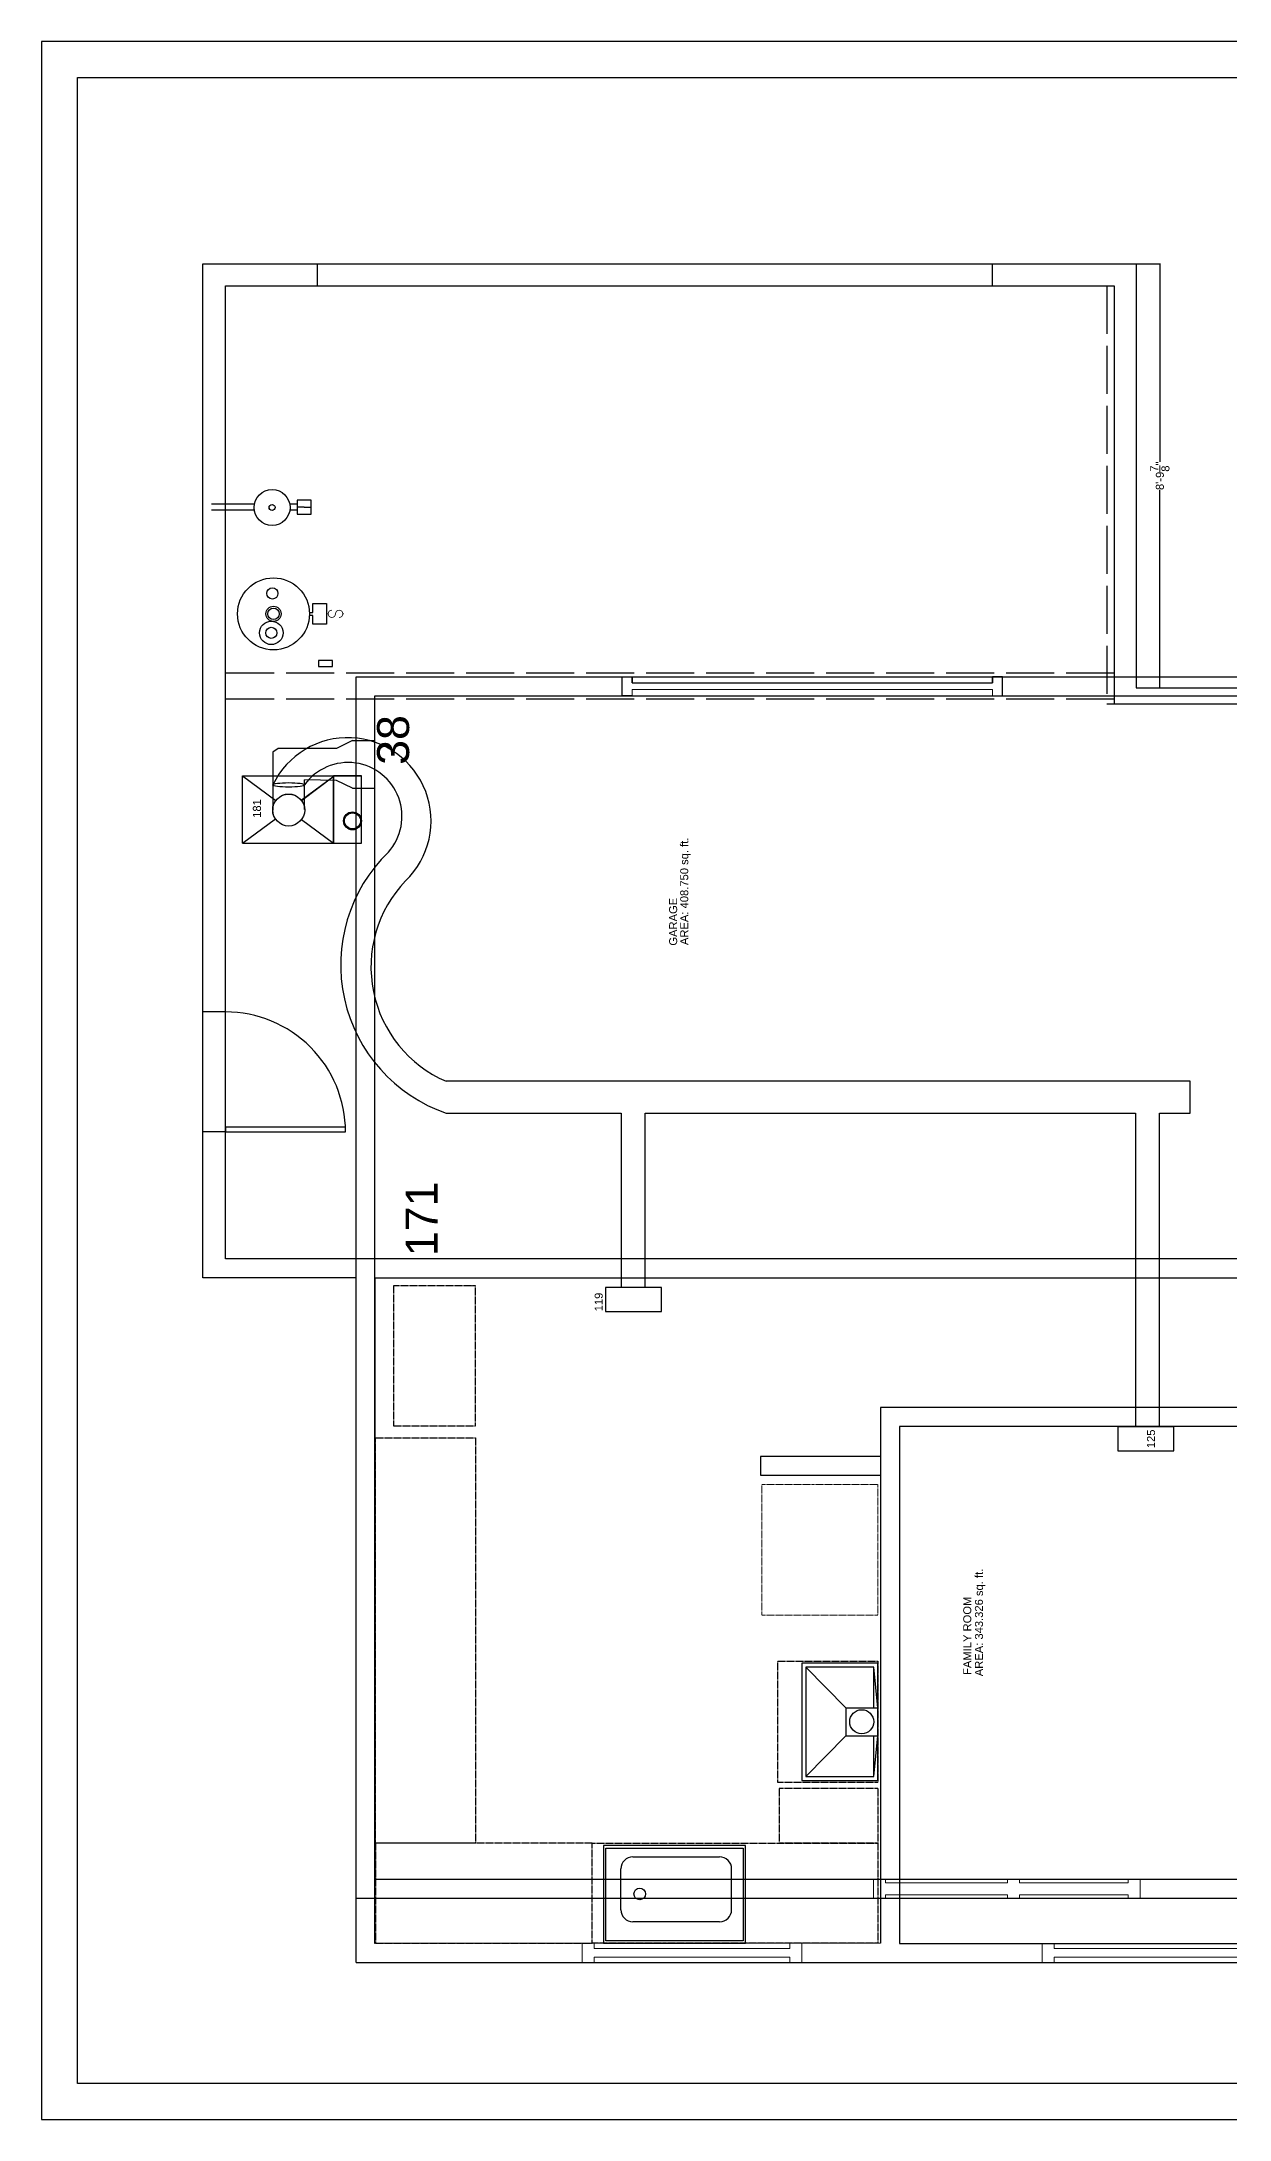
# Model space of a CAD drawing. Header units: inches. Extents: x 12 to 619, y -4 to 515.
# Drawn here: x 12 to 309, y -4 to 515 of the extents above; entities that cross this region are included whole.
import ezdxf

# ---------------------------------------------------------------- set-up
doc = ezdxf.new("R2010")
doc.units = ezdxf.units.IN
doc.header["$MEASUREMENT"] = 0
doc.linetypes.add('ACAD_ISO02W100', pattern=[15, 12, -3])
doc.linetypes.add('CENTER2', pattern=[1.125, 0.75, -0.125, 0.125, -0.125])
doc.layers.get('0').update_dxf_attribs({"color": 1, "lineweight": 9})
for name, color, linetype, lineweight in [('00-page-edge', 7, 'Continuous', 9), ('A101-Floorplan-1st-floor', 7, 'Continuous', 9), ('A101-Text', 7, 'Continuous', 9), ('A201-Floorplan-2nd-floor', 7, 'Continuous', 9), ('M101-HVAC', 7, 'Continuous', 9)]:
    doc.layers.add(name, color=color, linetype=linetype, lineweight=lineweight)
doc.layers.get('0').off()
doc.styles.get("Standard").update_dxf_attribs({"font": 'Arial.ttf', "height": 2})
doc.dimstyles.get("Standard").update_dxf_attribs({"dimtxt": 0.18, "dimasz": 0.1175, "dimexe": 0.18, "dimexo": 0.0625, "dimgap": 0.09, "dimtad": 0, "dimtoh": 1, "dimdec": 3, "dimzin": 0, "dimdsep": 46, "dimlunit": 4, "dimtxsty": 'Standard', "dimblk": 'ARCHTICK', "dimblk1": 'ARCHTICK', "dimblk2": 'ARCHTICK', "dimcen": 0.09, "dimadec": 1, "dimazin": 0, "dimtfac": 1, "dimtdec": 3, "dimtofl": 0, "dimtmove": 0, "dimatfit": 3, "dimfxl": 1, "dimtolj": 1, "dimtzin": 0, "dimarcsym": 0})

# ---------------------------------------------------------------- blocks, each defined once
blk = doc.blocks.new('refrigerator')
at = {"layer": 'A201-Floorplan-2nd-floor', "linetype": 'CENTER2'}
blk.add_lwpolyline([(0, 0), (-32.625, 0), (-32.625, 28.925), (0, 28.925)], close=True, dxfattribs=at)
blk = doc.blocks.new('stove')
at = {"layer": 'A201-Floorplan-2nd-floor', "linetype": 'CENTER2', "lineweight": 30}
blk.add_lwpolyline([(-30.27, 25), (0, 25), (0, 0), (-30.27, 0)], close=True, dxfattribs=at)
blk = doc.blocks.new('L2-dining-room-window')
at = {"layer": 'A201-Floorplan-2nd-floor', "lineweight": 30}
for p, q in [((0, -2.5), (0, 0)), ((0, 0), (4.75, 0)), ((4.75, 0), (4.75, -2.5)), ((3.2, -2.5), (4.75, -2.5)), ((3.2, -2.5), (3.2, -92.5)), ((4.75, -2.5), (3.2, -2.5)), ((0, -92.5), (0, -95)), ((3.2, -92.5), (4.75, -92.5)), ((4.75, -92.5), (3.2, -92.5)), ((4.75, -95), (4.75, -92.5)), ((0, -95), (4.75, -95))]:
    blk.add_line(p, q, dxfattribs=at)
at = {"layer": 'A201-Floorplan-2nd-floor'}
blk.add_lwpolyline([(0, -92.5), (1.55, -92.5), (1.55, -2.5), (0, -2.5)], dxfattribs=at)
blk = doc.blocks.new('L1-family-room-patio-doors')
at = {"layer": 'A101-Floorplan-1st-floor'}
for p, q in [((0, 66.63), (-4.75, 66.63)), ((-3.93, 63.63), (-4.75, 63.63)), ((-3.93, 33.13), (-3.93, 63.63)), ((-0.93, 33.13), (-0.93, 63.63)), ((0, 63.63), (-0.93, 63.63)), ((-0.07, 66.63), (-0.07, 63.63)), ((-4.75, 33.13), (-3.93, 33.13)), ((-0.93, 33.13), (0, 33.13)), ((-0.07, 33.13), (-0.07, 30.13)), ((-4.75, 30.13), (-3.93, 30.13)), ((-3.93, 3), (-3.93, 30.13)), ((-0.93, 3), (-0.93, 30.13)), ((-0.93, 30.13), (0, 30.13)), ((-4.75, 3), (-3.93, 3)), ((-4.75, 0), (0, 0)), ((-0.93, 3), (0, 3)), ((-0.07, 3), (-0.07, 0))]:
    blk.add_line(p, q, dxfattribs=at)
at = {"layer": 'A101-Floorplan-1st-floor', "lineweight": 30}
for p, q in [((-4.75, 66.63), (-4.75, 63.63)), ((-4.75, 33.13), (-4.75, 30.13)), ((-4.75, 3), (-4.75, 0))]:
    blk.add_line(p, q, dxfattribs=at)
blk = doc.blocks.new('garage-door-exit-to-trailer')
at = {"layer": 'A101-Floorplan-1st-floor', "lineweight": 30}
for p, q in [((0, 0), (0, -30)), ((1.25, 0), (0, 0)), ((1.25, 0), (1.25, -29.97))]:
    blk.add_line(p, q, dxfattribs=at)
blk.add_arc((0, 0), 30, 270, 0, dxfattribs=at)
blk = doc.blocks.new('L2-furnace-register-38-and-duct')
at = {"layer": 'A201-Floorplan-2nd-floor', "lineweight": 30}
for p, q in [((9, 25.55), (-5.42, 25.55)), ((9.97, 24.2), (9, 25.55)), ((9.97, 9.59), (9.97, 24.2)), ((-5.27, 17.56), (2.09, 17.56)), ((1.97, 9.59), (2.09, 17.56)), ((0, 5.61), (1.97, 9.59)), ((0, 5.61), (0, 0)), ((11.95, 5.61), (9.97, 9.59)), ((11.95, 5.61), (11.95, 0))]:
    blk.add_line(p, q, dxfattribs=at)
blk = doc.blocks.new('L2-north-kitchen-butcher-block')
at = {"layer": 'A201-Floorplan-2nd-floor', "linetype": 'CENTER2', "lineweight": 30}
blk.add_lwpolyline([(0, -25), (-101.32, -25), (-101.32, 0), (0, 0)], close=True, dxfattribs=at)
blk = doc.blocks.new('L2-kitchen-NW-butcher-block')
at = {"layer": 'A201-Floorplan-2nd-floor', "linetype": 'CENTER2', "lineweight": 30}
blk.add_lwpolyline([(25, -54.19), (25, 0), (0, 0), (0, -54.19)], close=True, dxfattribs=at)
blk = doc.blocks.new('L2-kitchen-butcher-block-sink')
at = {"layer": 'A201-Floorplan-2nd-floor', "linetype": 'CENTER2', "lineweight": 30}
blk.add_lwpolyline([(0, 71.3625), (25, 71.3625), (25, 0), (0, 0)], close=True, dxfattribs=at)
blk = doc.blocks.new('L2-butcher-block-west-stove')
at = {"layer": 'A201-Floorplan-2nd-floor', "linetype": 'CENTER2', "lineweight": 30}
for p, q in [((13.69, 24.62), (0, 24.62)), ((0, 0), (0, 24.62)), ((13.69, 0), (13.69, 24.62)), ((13.69, 0), (0, 0))]:
    blk.add_line(p, q, dxfattribs=at)
blk = doc.blocks.new('smart-hood')
at = {"lineweight": 30}
for p, q in [((11.15625, 8), (11.15625, 0)), ((18.15625, 8), (11.15625, 8)), ((18.15625, 8), (18.15625, 0))]:
    blk.add_line(p, q, dxfattribs=at)
blk.add_lwpolyline([(0, 0), (29.3125, 0), (29.3125, 19), (0, 19)], close=True, dxfattribs=at)
blk.add_lwpolyline([(18.15625, 1), (28.3125, 1), (28.3125, 18), (1, 18), (1, 1), (11.15625, 1)], dxfattribs=at)
blk.add_circle((14.65625, 4), 3, dxfattribs=at)
blk = doc.blocks.new('L2-stove-exhaust-hood')
at = {"layer": 'A201-Floorplan-2nd-floor', "lineweight": 30}
for p, q in [((0, 8), (-10.15625, 18)), ((17.15625, 18), (7, 8)), ((-10.15625, 1), (0, 0)), ((7, 0), (17.15625, 1))]:
    blk.add_line(p, q, dxfattribs=at)
blk.add_blockref('smart-hood', (-11.15625, 0), dxfattribs=at)
blk = doc.blocks.new('L2-cabinet-holding-kitchen-sink')
at = {"layer": 'A201-Floorplan-2nd-floor', "lineweight": -3}
for points in [[(0, 0), (0, 35.56), (-24.42, 35.56), (-24.4, 0)], [(-23.77, 0.62), (-23.8, 34.94), (-0.63, 34.94), (-0.63, 0.62)]]:
    blk.add_lwpolyline(points, close=True, dxfattribs=at)
blk = doc.blocks.new('L2-kitchen-sink-and-drain')
at = {"layer": 'A201-Floorplan-2nd-floor', "lineweight": -3}
for p, q in [((-6.9375, -19.96875), (-6.9375, 1.71875)), ((-3.9375, 4.71875), (6.28125, 4.71875)), ((9.28125, 1.71875), (9.28125, -19.96875)), ((-3.9375, -22.96875), (6.28125, -22.96875))]:
    blk.add_line(p, q, dxfattribs=at)
blk.add_circle((0, 0), 1.45459, dxfattribs=at)
for centre, start, end in [((-3.9375, 1.71875), 90, 180), ((6.28125, 1.71875), 0, 90), ((-3.9375, -19.96875), 180, 270), ((6.28125, -19.96875), 270, 0)]:
    blk.add_arc(centre, 3, start, end, dxfattribs=at)
blk = doc.blocks.new('L1-ceiling-register-119')
at = {"layer": 'A101-Floorplan-1st-floor', "lineweight": 30}
for p, q in [((-6, 0, -95.12), (-6, -14, -95.12)), ((0, 0, -95.12), (-6, 0, -95.12)), ((0, -14, -95.12), (0, 0, -95.12)), ((-6, -14, -95.12), (0, -14, -95.12))]:
    blk.add_line(p, q, dxfattribs=at)
blk = doc.blocks.new('L1-framing-for-expansion-tank')
at = {"layer": 'A101-Floorplan-1st-floor', "lineweight": -3}
for p, q in [((1, 14.24), (1, 24.95)), ((2.5, 14.22), (2.5, 24.95)), ((1, 3.5), (1, 5.36)), ((2.5, 3.5), (2.5, 5.38)), ((1.75, 1.75), (1.75, 3.5)), ((1.75, 1.75), (1.75, 0))]:
    blk.add_line(p, q, dxfattribs=at)
blk.add_lwpolyline([(0, 0), (3.5, 0), (3.5, 3.5), (0, 3.5)], close=True, dxfattribs=at)
blk.add_lwpolyline([(0, 0), (3.5, 0), (3.5, 3.5), (0, 3.5)], close=True, dxfattribs=at)
blk = doc.blocks.new('L1-expansion-tank-186-reference')
at = {"layer": 'A101-Floorplan-1st-floor', "lineweight": -3}
for radius in [4.49, 0.75]:
    blk.add_circle((388.22, -77.44), radius, dxfattribs=at)
blk = doc.blocks.new('L1-water-heater-184-reference')
at = {"layer": 'A101-Floorplan-1st-floor'}
for p, q in [((0, -13.66), (0, -13.25)), ((0, -17.33), (0, -17.57))]:
    blk.add_line(p, q, dxfattribs=at)
at = {"layer": 'A101-Floorplan-1st-floor', "lineweight": -3}
blk.add_lwpolyline([(0.37, -9), (0.37, -9.86), (2.56, -9.86), (2.56, -13.25), (-2.56, -13.25), (-2.56, -9.86), (-0.38, -9.86), (-0.38, -9)], dxfattribs=at)
for centre, radius in [((0, 0), 9), ((-4.75, 0.55), 2.93), ((-4.75, 0.55), 1.39), ((0, 0), 1.88), ((0, 0), 1.45), ((5.1, 0.27), 1.39)]:
    blk.add_circle(centre, radius, dxfattribs=at)
at = {"layer": 'A101-Floorplan-1st-floor'}
for centre, start, end in [((0, -14.57), 0, 180), ((0, -14.59), 180, 270), ((0, -16.42), 180, 90)]:
    blk.add_arc(centre, 0.916, start, end, dxfattribs=at)
blk = doc.blocks.new('L1-Furnace-181')
at = {"layer": 'M101-HVAC', "lineweight": -3}
for p, q in [((-5.56, 27.5, -22.75), (0.48, 19.27, -22.75)), ((-5.56, 27.5, -22.75), (-5.56, -2.25, -22.75)), ((11.25, 27.5, -22.75), (11.25, -2.25, -22.75)), ((5.21, 12.83, -22.75), (11.25, 4.62, -22.75)), ((-5.56, -2.25, -22.75), (11.25, -2.25, -22.75))]:
    blk.add_line(p, q, dxfattribs=at)
at = {"layer": 'M101-HVAC', "lineweight": -3, "elevation": -22.75}
for points in [[(-5.56, 27.5), (11.25, 27.5), (5.09, 19.17)], [(0.33, 12.74), (-5.57, 4.75), (11.25, 4.75)]]:
    blk.add_lwpolyline(points, dxfattribs=at)
at = {"layer": 'M101-HVAC', "lineweight": -3}
for centre, radius in [((2.71, 15.95, -22.75), 4), ((0, 0, -22.75), 2)]:
    blk.add_circle(centre, radius, dxfattribs=at)
blk = doc.blocks.new('L1-furnace-181-reference')
at = {"layer": 'A101-Floorplan-1st-floor', "lineweight": -3}
for p, q in [((0, 29.75), (6.04, 21.52)), ((0, 29.75), (0, 0)), ((16.8, 29.75), (16.8, 0)), ((10.77, 15.08), (16.8, 6.87)), ((0, 0), (16.8, 0))]:
    blk.add_line(p, q, dxfattribs=at)
for points in [[(0, 29.75), (16.8, 29.75), (10.65, 21.42)], [(5.89, 14.99), (-0.01, 7), (16.8, 7)]]:
    blk.add_lwpolyline(points, dxfattribs=at)
for centre, radius in [((8.27, 18.2), 4), ((5.56, 2.25), 2)]:
    blk.add_circle(centre, radius, dxfattribs=at)
at = {"layer": 'A101-Floorplan-1st-floor', "lineweight": 5}
blk.add_blockref('L1-Furnace-181', (5.56, 2.25, 22.75), dxfattribs=at)
blk = doc.blocks.new('L1-186')
at = {"layer": 'A101-Floorplan-1st-floor', "lineweight": -3}
for radius in [4.49, 0.75]:
    blk.add_circle((0, 0), radius, dxfattribs=at)
blk = doc.blocks.new('L2-west-bedroom-window')
at = {"layer": 'A201-Floorplan-2nd-floor'}
for p, q in [((-4.75, 70.4), (-0.02, 70.4)), ((-3.45, 67.4), (-4.75, 67.4)), ((-3.45, 67.4), (-3.45, 3)), ((-0.02, 67.4), (-1.3, 67.4)), ((-1.3, 67.4), (-1.3, 3)), ((-4.75, 3), (-3.45, 3)), ((0, 0), (-4.75, 0)), ((-1.3, 3), (0, 3)), ((0, 3), (0, 0))]:
    blk.add_line(p, q, dxfattribs=at)
at = {"layer": 'A201-Floorplan-2nd-floor', "lineweight": 30}
for p, q in [((-4.75, 70.4), (-4.75, 67.4)), ((-0.02, 70.4), (-0.02, 67.4)), ((-4.75, 3), (-4.75, 0))]:
    blk.add_line(p, q, dxfattribs=at)
blk = doc.blocks.new('L2-kitchen-window')
at = {"layer": 'A201-Floorplan-2nd-floor'}
for p, q in [((-0.03, 54.87), (-4.83, 54.87)), ((-0.03, 54.88), (-0.03, 51.87)), ((-3.51, 51.87), (-4.83, 51.87)), ((-3.51, 51.87), (-3.51, 3)), ((-0.03, 51.87), (-1.31, 51.87)), ((-1.31, 51.87), (-1.31, 3)), ((-4.82, 3), (-3.51, 3)), ((0, 0), (-4.82, 0)), ((-1.31, 3), (0, 3)), ((0, 3), (0, 0))]:
    blk.add_line(p, q, dxfattribs=at)
at = {"layer": 'A201-Floorplan-2nd-floor', "lineweight": 30}
for p, q in [((-4.83, 54.87), (-4.83, 51.87)), ((-4.82, 3), (-4.82, 0))]:
    blk.add_line(p, q, dxfattribs=at)
blk = doc.blocks.new('_ArchTick')
at = {"color": 0, "linetype": 'ByBlock', "lineweight": 30, "const_width": 0.15}
blk.add_lwpolyline([(-0.5, -0.5), (0.5, 0.5)], dxfattribs=at)
blk = doc.blocks.new('*D456')
at = {"layer": 'A101-Text', "color": 0, "lineweight": -2, "transparency": 16777216}
for p, q in [((285.79, 459.75), (291.78, 459.75)), ((291.6, 459.75), (291.6, 410.26)), ((291.6, 353.82), (291.6, 403.31)), ((285.79, 353.82), (291.78, 353.82))]:
    blk.add_line(p, q, dxfattribs=at)
at = {"layer": 'A101-Text', "color": 0, "lineweight": -2, "transparency": 16777216, "xscale": 0.1175, "yscale": 0.1175, "zscale": 0.1175}
for p, rotation in [((291.6, 459.75), 90), ((291.6, 353.82), 270)]:
    blk.add_blockref('_ArchTick', p, dxfattribs=dict(at, rotation=rotation))
at = {"layer": 'A101-Text', "color": 0, "lineweight": 5, "transparency": 16777216, "insert": (291.6, 406.78), "char_height": 2, "attachment_point": 5, "rotation": 90}
blk.add_mtext('\\A1;8\'-9{\\H1x;\\S7/8;}"', dxfattribs=at)

msp = doc.modelspace()

# ---------------------------------------------------------------- linework, layer by layer
at = {"layer": '00-page-edge', "lineweight": -3}
for points in [[(12.0961, -4.0387), (619.3969, -4.0387), (619.3969, 515.3126), (12.0961, 515.3126)], [(565.3969, 4.9613), (21.0961, 4.9613), (21.0961, 506.3126), (565.3969, 506.3126)]]:
    msp.add_lwpolyline(points, close=True, dxfattribs=at)
at = {"layer": 'A101-Floorplan-1st-floor', "lineweight": -3}
for p, q in [((52.3788, 206.3187), (52.3788, 459.7508)), ((52.3788, 459.7508), (285.7225, 459.7508)), ((81.0663, 454.2508), (81.0663, 459.7508)), ((249.7538, 454.2508), (249.7538, 459.7508)), ((285.7225, 459.7508), (285.7225, 353.8173)), ((285.7225, 353.8173), (532.5022, 353.8173)), ((58.0663, 272.7821), (52.3788, 272.7821)), ((58.0663, 242.7861), (52.3788, 242.7861)), ((90.6913, 206.3187), (52.3788, 206.3187)), ((90.6913, 51.2875), (90.6913, 206.3187)), ((95.4413, 56.0375), (95.4413, 206.3187)), ((95.4413, 206.3187), (319.8232, 206.3187)), ((95.4413, 56.0375), (422.8475, 56.0375)), ((90.6913, 51.2875), (532.5022, 51.2875))]:
    msp.add_line(p, q, dxfattribs=at)
at = {"layer": 'A101-Floorplan-1st-floor', "linetype": 'ACAD_ISO02W100', "lineweight": -3}
for p, q in [((278.3163, 454.2508), (278.3163, 349.8187)), ((280.2225, 357.4437), (58.0663, 357.4437)), ((280.2225, 350.9437), (58.0663, 350.9437))]:
    msp.add_line(p, q, dxfattribs=at)
at = {"layer": 'A101-Floorplan-1st-floor', "lineweight": -3}
msp.add_lwpolyline([(278.3163, 349.8187), (315.0732, 349.8187), (315.0732, 211.0687), (58.0663, 211.0687), (58.0663, 454.2508), (280.2225, 454.2508), (280.2225, 349.8187)], dxfattribs=at)
msp.add_lwpolyline([(81.285, 359.1248), (84.785, 359.1248), (84.785, 360.6248), (81.285, 360.6248)], close=True, dxfattribs=at)
at = {"layer": 'A201-Floorplan-2nd-floor', "lineweight": -3}
for p, q in [((90.6912, 356.5673), (532.5022, 356.5673)), ((90.6913, 35.1678), (90.6912, 356.5673)), ((221.7882, 161.6625), (191.7882, 161.6625)), ((191.7882, 161.6625), (191.7882, 157.0259)), ((191.7882, 157.0259), (221.7882, 157.0259)), ((90.6913, 35.1678), (532.5022, 35.2654))]:
    msp.add_line(p, q, dxfattribs=at)
at = {"layer": 'A201-Floorplan-2nd-floor', "lineweight": 5}
msp.add_line((120.5382, 204.3486), (119.4132, 204.3486), dxfattribs=at)
at = {"layer": 'A201-Floorplan-2nd-floor', "lineweight": -3}
msp.add_lwpolyline([(221.7882, 173.9383), (221.7882, 40.0259), (95.4132, 39.9423), (95.4132, 351.8173), (390.6044, 351.8173), (390.6044, 242.7548), (453.452, 242.7548), (453.452, 218.2548), (439.8979, 218.2548), (439.8979, 152.5048), (404.5647, 152.5048), (404.5647, 173.9383), (221.7829, 173.9383)], dxfattribs=at)
at = {"layer": 'A201-Floorplan-2nd-floor', "linetype": 'CENTER2', "lineweight": -3}
msp.add_lwpolyline([(120.5382, 204.3486), (100.0382, 204.3486), (100.0382, 169.3486), (120.5382, 169.3486)], close=True, dxfattribs=at)
at = {"layer": 'A201-Floorplan-2nd-floor', "lineweight": -3}
msp.add_lwpolyline([(226.5329, 39.9165), (370.6585, 39.9642), (370.6585, 93.0361), (399.8147, 93.0361), (399.8147, 169.1883), (226.5329, 169.1883)], close=True, dxfattribs=at)
at = {"layer": 'M101-HVAC', "lineweight": 30}
for p, q in [((71.2171, 338.6363), (69.8615, 337.6635)), ((69.8615, 337.6635), (69.8615, 323.2431)), ((85.8281, 338.6363), (71.2171, 338.6363)), ((89.8, 340.6101), (85.8281, 338.6363)), ((89.8, 340.6101), (95.4132, 340.6101)), ((85.8281, 330.6363), (77.858, 330.7512)), ((77.858, 323.3943), (77.858, 330.7512)), ((89.8, 328.6624), (85.8281, 330.6363)), ((89.8, 328.6624), (95.4132, 328.6624)), ((156.994, 203.8858), (153.0663, 203.8858)), ((153.0663, 203.8858), (153.0663, 197.8858)), ((167.0663, 203.8858), (162.994, 203.8858)), ((167.0663, 197.8858), (167.0663, 203.8858)), ((153.0663, 197.8858), (167.0663, 197.8858)), ((285.5492, 169.0945), (281.0663, 169.0945)), ((281.0663, 169.0945), (281.0663, 163.0945)), ((295.0663, 169.0945), (291.5492, 169.0945)), ((295.0663, 163.0945), (295.0663, 169.0945)), ((281.0663, 163.0945), (295.0663, 163.0945))]:
    msp.add_line(p, q, dxfattribs=at)
at = {"layer": 'M101-HVAC', "lineweight": -3}
for p, q in [((62.3163, 314.9748), (62.3163, 331.7781)), ((62.3163, 331.7781), (92.0631, 331.7781)), ((62.3163, 331.7781), (70.6444, 325.621)), ((77.0561, 325.6493), (85.1949, 331.7781)), ((92.0631, 331.7781), (85.0631, 331.7781)), ((85.0631, 331.7781), (85.0631, 314.9611)), ((92.0631, 314.9748), (92.0631, 331.7781)), ((77.0772, 320.8651), (85.0631, 314.9611)), ((299.2185, 255.4503), (113.2361, 255.4503)), ((299.2185, 247.4503), (299.2185, 255.4503)), ((113.2361, 247.4503), (156.994, 247.4503)), ((156.994, 247.4503), (156.994, 203.8858)), ((162.994, 203.8858), (162.994, 247.4503)), ((162.994, 247.4503), (285.5492, 247.4503)), ((285.5492, 247.4503), (285.5492, 169.0945)), ((291.5492, 169.0945), (291.5492, 247.4503)), ((291.5492, 247.4503), (299.2185, 247.4503))]:
    msp.add_line(p, q, dxfattribs=at)
for centre, radius in [((73.8608, 323.2431), 4), ((89.8131, 320.5321), 2.25), ((89.8131, 320.5321), 2.25), ((89.8131, 320.5321), 2)]:
    msp.add_circle(centre, radius, dxfattribs=at)
for centre, radius, start, end in [((88.6504, 320.5233), 20.8013, 313.942601, 154.348532), ((88.7325, 321.6578), 13.4526, 318.273383, 144.194249), ((126.1025, 284.532), 39.2504, 134.130668, 250.864495), ((125.5364, 284.0188), 31.104, 136.204093, 246.705437)]:
    msp.add_arc(centre, radius, start, end, dxfattribs=at)
msp.add_ellipse((73.8613, 329.5281), major_axis=(4.0085, 0), ratio=0.13760421, dxfattribs=at)

# ---------------------------------------------------------------- block references
at = {"lineweight": 5, "rotation": 89.99999999999999}
for name, p in [('L1-framing-for-expansion-tank', (79.5157, 397.1529)), ('L2-cabinet-holding-kitchen-sink', (188.0695, 64.4009)), ('L2-kitchen-window', (202.1051, 40.0109)), ('L2-west-bedroom-window', (332.5978, 39.9516))]:
    msp.add_blockref(name, p, dxfattribs=at)
at = {"lineweight": -3, "rotation": 89.99999999999999}
for name, p in [('L2-dining-room-window', (157.2419, 351.8173)), ('garage-door-exit-to-trailer', (58.0663, 242.7861)), ('L2-north-kitchen-butcher-block', (95.5382, 166.3486)), ('refrigerator', (221.0882, 154.6509)), ('stove', (221.0882, 110.4788)), ('L2-stove-exhaust-hood', (221.0882, 91.8697)), ('L2-butcher-block-west-stove', (221.0882, 65.0259)), ('L2-kitchen-sink-and-drain', (161.6007, 52.3173))]:
    msp.add_blockref(name, p, dxfattribs=at)
at = {"layer": 'A101-Floorplan-1st-floor', "lineweight": 5, "rotation": 89.99999999999999}
for name, p in [('L1-expansion-tank-186-reference', (-7.7215, 10.6355)), ('L1-186', (69.7149, 398.8578)), ('L1-water-heater-184-reference', (70.0663, 372.2735)), ('L1-furnace-181-reference', (92.0631, 314.9748)), ('L1-ceiling-register-119', (153.0663, 203.8858, 95.125)), ('L1-ceiling-register-119', (281.0663, 169.0945, 95.125))]:
    msp.add_blockref(name, p, dxfattribs=at)
at = {"layer": 'A101-Floorplan-1st-floor', "lineweight": -3, "rotation": 89.99999999999999}
msp.add_blockref('L1-family-room-patio-doors', (286.6963, 56.0375), dxfattribs=at)
at = {"layer": 'A201-Floorplan-2nd-floor', "lineweight": -3, "rotation": 89.99999999999999}
for name, p in [('L2-furnace-register-38-and-duct', (95.4132, 328.6624)), ('L2-kitchen-NW-butcher-block', (95.5382, 40.0259)), ('L2-kitchen-butcher-block-sink', (221.0882, 40.0259))]:
    msp.add_blockref(name, p, dxfattribs=at)

# ---------------------------------------------------------------- texts
at = {"layer": 'A101-Floorplan-1st-floor', "lineweight": 5}
for s, p in [('181', (66.9054, 321.2919)), ('119', (152.349, 197.9498)), ('125', (290.4003, 163.7327))]:
    msp.add_text(s, height=2, rotation=90, dxfattribs=at).set_placement(p)
at = {"layer": 'A101-Text', "lineweight": 5}
for s, p in [('AREA: 408.750 sq. ft.', (173.7313, 289.4865)), ('GARAGE', (170.959, 289.3389)), ('AREA: 343.326 sq. ft.', (247.3917, 106.7378)), ('FAMILY ROOM', (244.47, 107.0675))]:
    msp.add_text(s, height=2, rotation=90, dxfattribs=at).set_placement(p)
at = {"layer": 'A101-Text', "lineweight": -3, "insert": (103.0628, 211.732), "char_height": 8, "attachment_point": 1, "rotation": 90}
msp.add_mtext('171', dxfattribs=at)
at = {"layer": 'A201-Floorplan-2nd-floor', "lineweight": -3, "insert": (95.9573, 334.532), "char_height": 8, "attachment_point": 1, "rotation": 90}
msp.add_mtext('38', dxfattribs=at)
at = {"layer": 'M101-HVAC', "lineweight": 5}
msp.add_text('181', height=2, rotation=90, dxfattribs=at).set_placement((66.9299, 321.2875))

# ---------------------------------------------------------------- dimensions: what is measured, and where the dimension line sits
at = {"layer": 'A101-Text', "lineweight": 5}
dim = msp.add_linear_dim(base=(291.60383, 353.81732), p1=(285.7225, 459.75083), p2=(285.7225, 353.81732), angle=90, dimstyle='Standard', dxfattribs=at)
dim.commit()
dim.dimension.update_dxf_attribs({"geometry": '*D456', "text_midpoint": (291.60383, 406.78407)})

doc.saveas('drawing.dxf')
